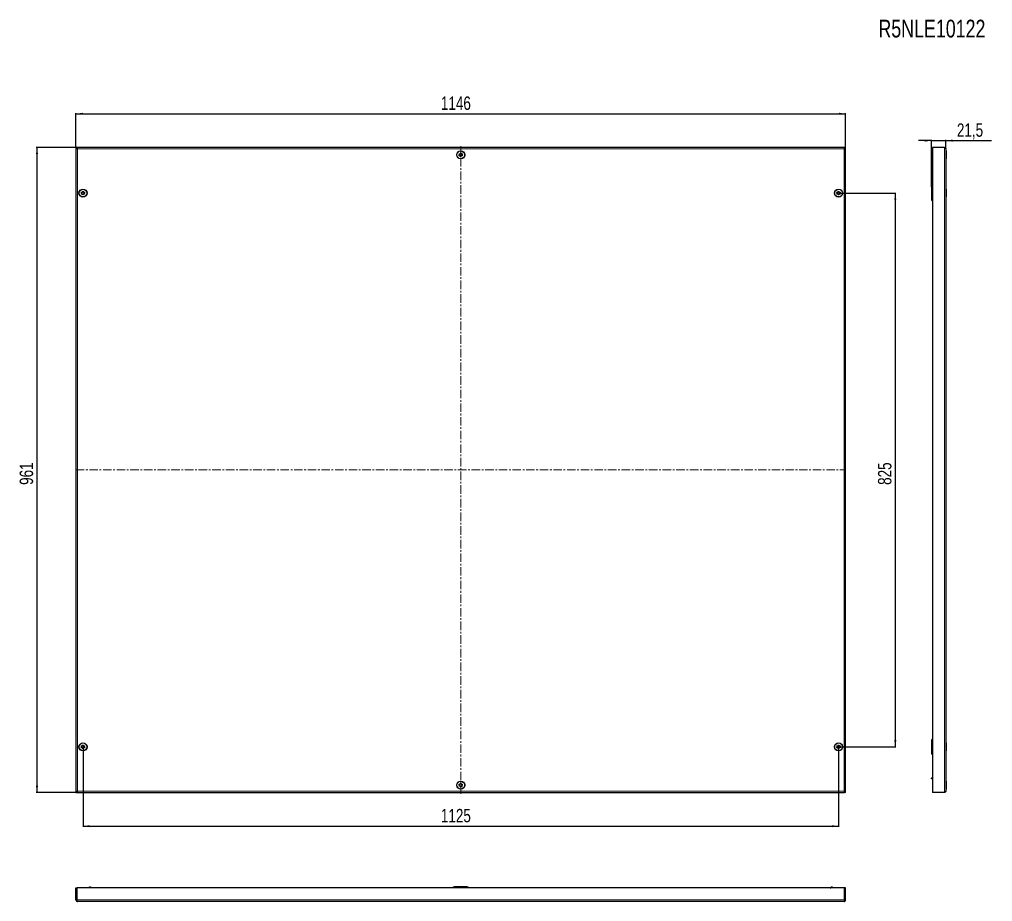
# Model space of a CAD drawing. Header units: millimetres. Extents: x -662 to 1946, y -353 to 961.
# Drawn here: x -662 to 787, y -353 to 961 of the extents above; entities that cross this region are included whole.
import ezdxf

# ---------------------------------------------------------------- set-up
doc = ezdxf.new("R2010")
doc.units = ezdxf.units.MM
doc.linetypes.add('CENTERX2', pattern=[20.32, 12.7, -2.54, 2.54, -2.54])
doc.layers.add('FORMAT', color=7, linetype='Continuous')
doc.styles.add('SLDTEXTSTYLE0', font='TXT', dxfattribs={"width": 0.75})
doc.dimstyles.new('SLDDIMSTYLE0', dxfattribs={"dimtxt": 20, "dimasz": 10, "dimexe": 0, "dimexo": 0.0625, "dimgap": 5, "dimtad": 2, "dimdec": 1, "dimrnd": 1e-09, "dimzin": 12, "dimdsep": 46, "dimtxsty": 'SLDTEXTSTYLE0', "dimsah": 1, "dimcen": 0.09, "dimadec": 0, "dimazin": 3, "dimtfac": 1, "dimtofl": 0, "dimtmove": 0, "dimatfit": 3, "dimfxl": 0, "dimfrac": 2, "dimtolj": 1, "dimtzin": 12, "dimarcsym": 0})
doc.dimstyles.new('SLDDIMSTYLE1', dxfattribs={"dimtxt": 20, "dimasz": 10, "dimexe": 0, "dimexo": 0.0625, "dimgap": 5, "dimtad": 2, "dimdec": 1, "dimrnd": 1e-09, "dimzin": 12, "dimdsep": 46, "dimtxsty": 'SLDTEXTSTYLE0', "dimsah": 1, "dimcen": 0.09, "dimadec": 0, "dimazin": 3, "dimtfac": 1, "dimtmove": 0, "dimatfit": 0, "dimfxl": 0, "dimfrac": 2, "dimtolj": 1, "dimtzin": 12, "dimarcsym": 0})

# ---------------------------------------------------------------- blocks, each defined once
blk = doc.blocks.new('_D')
at = {"layer": 'FORMAT'}
for p, q in [((-578, 770.6), (-578, 821.8)), ((-578, 820.8), (568, 820.8)), ((568, 770.6), (568, 821.8))]:
    blk.add_line(p, q, dxfattribs=at)
for points in [[(-578, 820.8), (-568, 819.2), (-568, 822.3)], [(568, 820.8), (558, 822.3), (558, 819.2)]]:
    blk.add_solid(points, dxfattribs=at)
at = {"layer": 'FORMAT', "insert": (-34.6, 846.5), "char_height": 20, "attachment_point": 1, "style": 'SLDTEXTSTYLE0'}
blk.add_mtext('1146', dxfattribs=at)
blk = doc.blocks.new('_D_1')
at = {"layer": 'FORMAT'}
for p, q in [((-576.3, 770.6), (-637, 770.6)), ((-636, 770.6), (-636, -190.4)), ((-576.3, -190.4), (-637, -190.4))]:
    blk.add_line(p, q, dxfattribs=at)
for points in [[(-636, 770.6), (-637.6, 760.6), (-634.5, 760.6)], [(-636, -190.4), (-634.5, -180.4), (-637.6, -180.4)]]:
    blk.add_solid(points, dxfattribs=at)
at = {"layer": 'FORMAT', "insert": (-661.8, 267.9), "char_height": 20, "attachment_point": 1, "rotation": 90, "style": 'SLDTEXTSTYLE0'}
blk.add_mtext('961', dxfattribs=at)
blk = doc.blocks.new('_D_2')
at = {"layer": 'FORMAT'}
for p, q in [((557.5, 702.6), (643, 702.6)), ((642, 702.6), (642, -122.4)), ((557.5, -122.4), (643, -122.4))]:
    blk.add_line(p, q, dxfattribs=at)
for points in [[(642, 702.6), (640.4, 692.6), (643.5, 692.6)], [(642, -122.4), (643.5, -112.4), (640.4, -112.4)]]:
    blk.add_solid(points, dxfattribs=at)
at = {"layer": 'FORMAT', "insert": (616.2, 267.9), "char_height": 20, "attachment_point": 1, "rotation": 90, "style": 'SLDTEXTSTYLE0'}
blk.add_mtext('825', dxfattribs=at)
blk = doc.blocks.new('_D_3')
at = {"layer": 'FORMAT'}
for p, q in [((-567.5, -122.4), (-567.5, -241.6)), ((557.5, -122.4), (557.5, -241.6)), ((-567.5, -240.6), (557.5, -240.6))]:
    blk.add_line(p, q, dxfattribs=at)
for points in [[(-567.5, -240.6), (-557.5, -242.1), (-557.5, -239)], [(557.5, -240.6), (547.5, -239), (547.5, -242.1)]]:
    blk.add_solid(points, dxfattribs=at)
at = {"layer": 'FORMAT', "insert": (-34.6, -214.8), "char_height": 20, "attachment_point": 1, "style": 'SLDTEXTSTYLE0'}
blk.add_mtext('1125', dxfattribs=at)
blk = doc.blocks.new('_D_4')
at = {"layer": 'FORMAT'}
for p, q in [((695.8, 780.8), (676.6, 780.8)), ((695.8, 712.1), (695.8, 781.8)), ((695.8, 780.8), (717.3, 780.8)), ((717.3, 768.5), (717.3, 781.8)), ((717.3, 780.8), (785.4, 780.8))]:
    blk.add_line(p, q, dxfattribs=at)
for points in [[(695.8, 780.8), (685.8, 782.3), (685.8, 779.2)], [(717.3, 780.8), (727.3, 779.2), (727.3, 782.3)]]:
    blk.add_solid(points, dxfattribs=at)
at = {"layer": 'FORMAT', "insert": (733.7, 806.5), "char_height": 20, "attachment_point": 1, "style": 'SLDTEXTSTYLE0'}
blk.add_mtext('21,5', dxfattribs=at)

msp = doc.modelspace()

# ---------------------------------------------------------------- linework, layer by layer
at = {"color": 7, "linetype": 'Continuous', "lineweight": 25}
for p, q in [((-578.02, 770.6), (-578.02, -190.4)), ((-578.02, 770.6), (-576.52, 770.6)), ((566.28, 770.6), (-576.32, 770.6)), ((-576.32, 769.48), (-576.32, 770.6)), ((566.28, 770.6), (566.28, 769.49)), ((567.98, 770.6), (566.48, 770.6)), ((567.98, -190.4), (567.98, 770.6)), ((697.33, 770.6), (697.33, -190.4)), ((715.23, 770.6), (697.33, 770.6)), ((717.33, 768.5), (717.33, -188.3)), ((717.58, 765.39), (717.33, 765.39)), ((717.33, 753.82), (717.58, 753.82)), ((717.58, 765.39), (717.58, 753.82)), ((695.83, 750.1), (697.33, 750.1)), ((695.83, 749.1), (695.83, 750.1)), ((695.83, 749.1), (696.83, 748.1)), ((697.33, 748.1), (696.83, 748.1)), ((695.83, 712.1), (695.83, 693.1)), ((717.59, 708.39), (717.33, 708.39)), ((717.33, 696.82), (717.59, 696.82)), ((717.59, 708.39), (717.59, 707.67)), ((717.59, 707.67), (717.59, 696.82)), ((695.83, -112.9), (695.83, -131.9)), ((717.59, -116.61), (717.33, -116.61)), ((717.33, -128.18), (717.59, -128.18)), ((717.59, -116.61), (717.59, -128.18)), ((696.83, -167.9), (695.83, -168.9)), ((695.83, -169.9), (695.83, -168.9)), ((697.33, -169.9), (695.83, -169.9)), ((696.83, -167.9), (697.33, -167.9)), ((717.58, -173.61), (717.33, -173.61)), ((717.58, -173.61), (717.58, -174.66)), ((717.33, -185.18), (717.58, -185.18)), ((717.58, -174.66), (717.58, -185.18)), ((-578.02, -190.4), (-576.52, -190.4)), ((-576.32, -189.29), (-576.32, -190.4)), ((-576.32, -190.4), (566.28, -190.4)), ((566.28, -190.4), (566.28, -189.28)), ((567.98, -190.4), (566.48, -190.4)), ((715.23, -190.4), (697.33, -190.4)), ((-578.02, -332.56), (-576.52, -332.56)), ((-578.02, -350.46), (-578.02, -332.56)), ((-576.52, -350.46), (-576.52, -332.56)), ((566.28, -332.56), (-576.32, -332.56)), ((-576.32, -350.46), (-576.32, -332.56)), ((-558.02, -331.06), (-557.02, -331.06)), ((-558.02, -332.56), (-558.02, -331.06)), ((-556.02, -332.06), (-557.02, -331.06)), ((-555.52, -332.06), (-556.02, -332.06)), ((-556.02, -332.06), (-556.02, -332.56)), ((4.48, -331.06), (-14.52, -331.06)), ((545.48, -332.06), (545.98, -332.06)), ((546.98, -331.06), (545.98, -332.06)), ((545.98, -332.56), (545.98, -332.06)), ((546.98, -331.06), (547.98, -331.06)), ((547.98, -331.06), (547.98, -332.56)), ((566.28, -350.46), (566.28, -332.56)), ((567.98, -332.56), (566.48, -332.56)), ((566.48, -350.46), (566.48, -332.56)), ((567.98, -350.46), (567.98, -332.56)), ((-578.02, -350.46), (-576.52, -350.46)), ((565.88, -352.56), (-575.92, -352.56)), ((-573.31, -352.56), (-573.31, -352.82)), ((-570.31, -352.82), (-573.31, -352.82)), ((-561.74, -352.82), (-570.31, -352.82)), ((-561.74, -352.82), (-561.74, -352.56)), ((-10.81, -352.56), (-10.81, -352.81)), ((-1.7, -352.81), (-10.81, -352.81)), ((0.76, -352.81), (-1.7, -352.81)), ((0.76, -352.81), (0.76, -352.56)), ((551.69, -352.56), (551.69, -352.82)), ((563.26, -352.82), (551.69, -352.82)), ((563.26, -352.82), (563.26, -352.56)), ((567.98, -350.46), (566.48, -350.46))]:
    msp.add_line(p, q, dxfattribs=at)
at = {"color": 8, "linetype": 'Continuous', "lineweight": 18}
for p, q in [((565.88, 768.5), (-575.92, 768.5)), ((-575.92, 768.5), (-575.92, -188.3)), ((565.88, -188.3), (565.88, 768.5)), ((715.23, 770.6), (715.23, -190.4)), ((-575.92, -188.3), (565.88, -188.3)), ((566.28, -350.46), (-576.32, -350.46))]:
    msp.add_line(p, q, dxfattribs=at)
at = {"color": 7, "linetype": 'Continuous', "lineweight": 25}
for centre, radius in [((-5.02, 759.6), 6), ((-5.02, 759.6), 5.79), ((-5.02, 759.6), 1.85), ((-567.52, 702.6), 6), ((-567.52, 702.6), 5.78), ((-567.52, 702.6), 1.85), ((557.48, 702.6), 6), ((557.48, 702.6), 5.78), ((557.48, 702.6), 1.85), ((-567.52, -122.4), 6), ((-567.52, -122.4), 5.79), ((-567.52, -122.4), 1.85), ((557.48, -122.4), 6), ((557.48, -122.4), 5.79), ((557.48, -122.4), 1.85), ((-5.02, -179.4), 6), ((-5.02, -179.4), 5.79), ((-5.02, -179.4), 1.85)]:
    msp.add_circle(centre, radius, dxfattribs=at)
for centre, start, end in [((698.83, 712.1), 120, 180), ((698.83, 693.1), 180, 240), ((698.83, -112.9), 120, 180), ((698.83, -131.9), 180, 240), ((-14.52, -334.06), 90, 150), ((4.48, -334.06), 30, 90)]:
    msp.add_arc(centre, 3, start, end, dxfattribs=at)
for points, knots in [([(-578.02, 770.6), (-577.99, 770.42), (-577.92, 770.07), (-577.42, 769.53), (-576.72, 769.01), (-576.18, 768.67), (-575.92, 768.5)], [0, 0, 0, 0, 0.2547568, 0.5096489, 0.7645419, 1, 1, 1, 1]), ([(-576.52, 770.6), (-576.51, 770.42), (-576.49, 770.06), (-576.3, 769.36), (-576.07, 768.84), (-575.92, 768.5)], [0, 0, 0, 0, 0.25987754, 0.51973907, 1, 1, 1, 1]), ([(565.88, 768.5), (566.16, 768.68), (566.72, 769.04), (567.42, 769.57), (567.89, 770.09), (567.95, 770.44), (567.98, 770.6)], [0, 0, 0, 0, 0.2547527, 0.5096447, 0.7645377, 1, 1, 1, 1]), ([(565.88, 768.5), (565.96, 768.68), (566.12, 769.05), (566.39, 769.74), (566.44, 770.26), (566.48, 770.6)], [0, 0, 0, 0, 0.2598775, 0.5197391, 1, 1, 1, 1]), ([(715.23, 770.6), (715.51, 770.42), (716.07, 770.07), (716.77, 769.53), (717.24, 769.01), (717.3, 768.67), (717.33, 768.5)], [0, 0, 0, 0, 0.2547568, 0.5096489, 0.7645419, 1, 1, 1, 1]), ([(-2.73, 757.99), (-2.72, 758.01), (-2.71, 758.03), (-2.72, 758.09), (-2.76, 758.23), (-2.94, 758.57), (-3.18, 759.05), (-3.16, 759.68), (-2.89, 760.12), (-2.65, 760.43), (-2.51, 760.63), (-2.48, 760.72), (-2.48, 760.76), (-2.49, 760.79), (-2.51, 760.82), (-2.57, 760.85), (-2.84, 760.89), (-3.31, 760.89), (-4, 761.05), (-4.4, 761.65), (-4.56, 762.1), (-4.69, 762.33), (-4.74, 762.38), (-4.77, 762.39), (-4.8, 762.39), (-4.83, 762.38), (-4.87, 762.35), (-4.93, 762.29), (-5.06, 762.11), (-5.26, 761.79), (-5.58, 761.38), (-6.17, 761.14), (-6.7, 761.21), (-7.09, 761.26), (-7.24, 761.25), (-7.29, 761.23), (-7.32, 761.21), (-7.33, 761.17), (-7.33, 761.11), (-7.29, 760.97), (-7.11, 760.63), (-6.86, 760.15), (-6.89, 759.52), (-7.16, 759.08), (-7.4, 758.77), (-7.53, 758.57), (-7.57, 758.48), (-7.57, 758.44), (-7.56, 758.41), (-7.53, 758.38), (-7.47, 758.35), (-7.21, 758.31), (-6.73, 758.31), (-6.04, 758.15), (-5.65, 757.55), (-5.49, 757.11), (-5.36, 756.87), (-5.31, 756.82), (-5.28, 756.81), (-5.24, 756.81), (-5.21, 756.82), (-5.18, 756.85), (-5.12, 756.91), (-4.99, 757.09), (-4.78, 757.42), (-4.46, 757.82), (-3.88, 758.06), (-3.34, 757.99), (-2.95, 757.94), (-2.8, 757.95), (-2.75, 757.97), (-2.74, 757.99), (-2.73, 757.99)], [0, 0, 0, 0, 0.0020087, 0.00442, 0.0093647, 0.0255282, 0.0677053, 0.0957862, 0.1246456, 0.1503415, 0.1605194, 0.1633943, 0.1656965, 0.1672448, 0.1688741, 0.1707699, 0.1786058, 0.2119941, 0.2499945, 0.2879948, 0.3213831, 0.329219, 0.3311148, 0.3327441, 0.3342924, 0.3362166, 0.3385353, 0.3413178, 0.349662, 0.3753578, 0.4042173, 0.4322982, 0.4744753, 0.4906388, 0.4966691, 0.49844, 0.5, 0.5020087, 0.50442, 0.5093647, 0.5255282, 0.5677053, 0.5957862, 0.6246456, 0.6503415, 0.6605194, 0.6633943, 0.6656965, 0.6672448, 0.6688741, 0.6707699, 0.6786058, 0.7119941, 0.7499945, 0.7879948, 0.8213831, 0.829219, 0.8311148, 0.8327441, 0.8342924, 0.8362166, 0.8385353, 0.8413178, 0.849662, 0.8753578, 0.9042173, 0.9322982, 0.9744753, 0.9906388, 0.9966691, 0.99844, 1, 1, 1, 1]), ([(-565.07, 703.95), (-565.08, 703.96), (-565.09, 703.98), (-565.15, 704), (-565.29, 704.03), (-565.68, 704.02), (-566.22, 704.01), (-566.77, 704.31), (-567.05, 704.75), (-567.22, 705.1), (-567.34, 705.31), (-567.4, 705.38), (-567.44, 705.4), (-567.48, 705.4), (-567.51, 705.39), (-567.56, 705.35), (-567.72, 705.13), (-567.92, 704.7), (-568.38, 704.16), (-569.08, 704.07), (-569.56, 704.12), (-569.82, 704.11), (-569.89, 704.08), (-569.91, 704.06), (-569.93, 704.03), (-569.93, 703.99), (-569.92, 703.95), (-569.9, 703.87), (-569.79, 703.67), (-569.59, 703.35), (-569.37, 702.88), (-569.41, 702.25), (-569.71, 701.8), (-569.92, 701.47), (-569.98, 701.34), (-569.99, 701.28), (-569.98, 701.25), (-569.95, 701.22), (-569.9, 701.2), (-569.75, 701.17), (-569.37, 701.18), (-568.83, 701.19), (-568.27, 700.89), (-567.99, 700.45), (-567.82, 700.1), (-567.7, 699.89), (-567.64, 699.82), (-567.6, 699.8), (-567.57, 699.8), (-567.54, 699.81), (-567.48, 699.85), (-567.33, 700.07), (-567.12, 700.5), (-566.67, 701.04), (-565.96, 701.13), (-565.49, 701.08), (-565.22, 701.09), (-565.15, 701.12), (-565.13, 701.14), (-565.12, 701.17), (-565.11, 701.21), (-565.12, 701.25), (-565.15, 701.33), (-565.25, 701.53), (-565.46, 701.85), (-565.67, 702.32), (-565.64, 702.95), (-565.34, 703.4), (-565.12, 703.73), (-565.06, 703.86), (-565.06, 703.92), (-565.07, 703.94), (-565.07, 703.95)], [0, 0, 0, 0, 0.0020087, 0.00442, 0.0093647, 0.0255282, 0.0677053, 0.0957862, 0.1246456, 0.1503415, 0.1605194, 0.1633943, 0.1656965, 0.1672448, 0.1688741, 0.1707699, 0.1786058, 0.2119941, 0.2499945, 0.2879948, 0.3213831, 0.329219, 0.3311148, 0.3327441, 0.3342924, 0.3362166, 0.3385353, 0.3413178, 0.349662, 0.3753578, 0.4042173, 0.4322982, 0.4744753, 0.4906388, 0.4966691, 0.49844, 0.5, 0.5020087, 0.50442, 0.5093647, 0.5255282, 0.5677053, 0.5957862, 0.6246456, 0.6503415, 0.6605194, 0.6633943, 0.6656965, 0.6672448, 0.6688741, 0.6707699, 0.6786058, 0.7119941, 0.7499945, 0.7879948, 0.8213831, 0.829219, 0.8311148, 0.8327441, 0.8342924, 0.8362166, 0.8385353, 0.8413178, 0.849662, 0.8753578, 0.9042173, 0.9322982, 0.9744753, 0.9906388, 0.9966691, 0.99844, 1, 1, 1, 1]), ([(555.03, 703.95), (555.02, 703.94), (555.01, 703.91), (555.02, 703.85), (555.08, 703.72), (555.29, 703.4), (555.59, 702.95), (555.63, 702.32), (555.41, 701.85), (555.21, 701.52), (555.09, 701.31), (555.07, 701.21), (555.07, 701.17), (555.09, 701.14), (555.11, 701.12), (555.18, 701.09), (555.44, 701.08), (555.92, 701.13), (556.62, 701.04), (557.08, 700.5), (557.28, 700.07), (557.44, 699.85), (557.49, 699.81), (557.52, 699.8), (557.56, 699.8), (557.59, 699.82), (557.62, 699.85), (557.67, 699.91), (557.78, 700.11), (557.95, 700.45), (558.23, 700.89), (558.78, 701.19), (559.32, 701.18), (559.71, 701.17), (559.86, 701.2), (559.91, 701.23), (559.93, 701.25), (559.94, 701.29), (559.93, 701.35), (559.88, 701.48), (559.66, 701.8), (559.36, 702.25), (559.33, 702.88), (559.54, 703.35), (559.75, 703.68), (559.86, 703.89), (559.89, 703.99), (559.89, 704.03), (559.87, 704.06), (559.85, 704.08), (559.78, 704.11), (559.51, 704.12), (559.04, 704.07), (558.33, 704.16), (557.88, 704.7), (557.67, 705.13), (557.52, 705.35), (557.46, 705.39), (557.43, 705.4), (557.4, 705.4), (557.37, 705.38), (557.34, 705.35), (557.28, 705.29), (557.17, 705.09), (557.01, 704.75), (556.73, 704.31), (556.17, 704.01), (555.63, 704.02), (555.24, 704.03), (555.09, 704), (555.04, 703.97), (555.03, 703.96), (555.03, 703.95)], [0, 0, 0, 0, 0.0020087, 0.00442, 0.0093647, 0.0255282, 0.0677053, 0.0957862, 0.1246456, 0.1503415, 0.1605194, 0.1633943, 0.1656965, 0.1672448, 0.1688741, 0.1707699, 0.1786058, 0.2119941, 0.2499945, 0.2879948, 0.3213831, 0.329219, 0.3311148, 0.3327441, 0.3342924, 0.3362166, 0.3385353, 0.3413178, 0.349662, 0.3753578, 0.4042173, 0.4322982, 0.4744753, 0.4906388, 0.4966691, 0.49844, 0.5, 0.5020087, 0.50442, 0.5093647, 0.5255282, 0.5677053, 0.5957862, 0.6246456, 0.6503415, 0.6605194, 0.6633943, 0.6656965, 0.6672448, 0.6688741, 0.6707699, 0.6786058, 0.7119941, 0.7499945, 0.7879948, 0.8213831, 0.829219, 0.8311148, 0.8327441, 0.8342924, 0.8362166, 0.8385353, 0.8413178, 0.849662, 0.8753578, 0.9042173, 0.9322982, 0.9744753, 0.9906388, 0.9966691, 0.99844, 1, 1, 1, 1]), ([(-565.07, -123.75), (-565.06, -123.74), (-565.06, -123.71), (-565.07, -123.65), (-565.12, -123.52), (-565.34, -123.2), (-565.64, -122.75), (-565.67, -122.12), (-565.46, -121.65), (-565.25, -121.32), (-565.14, -121.11), (-565.11, -121.01), (-565.11, -120.97), (-565.13, -120.94), (-565.15, -120.92), (-565.22, -120.89), (-565.49, -120.88), (-565.96, -120.93), (-566.67, -120.84), (-567.12, -120.3), (-567.33, -119.87), (-567.48, -119.65), (-567.54, -119.61), (-567.57, -119.6), (-567.6, -119.6), (-567.63, -119.62), (-567.66, -119.65), (-567.72, -119.71), (-567.83, -119.91), (-567.99, -120.25), (-568.27, -120.69), (-568.83, -120.99), (-569.37, -120.98), (-569.76, -120.97), (-569.91, -121), (-569.96, -121.03), (-569.98, -121.05), (-569.99, -121.09), (-569.98, -121.14), (-569.92, -121.28), (-569.71, -121.6), (-569.41, -122.05), (-569.37, -122.68), (-569.59, -123.15), (-569.79, -123.48), (-569.91, -123.69), (-569.93, -123.79), (-569.93, -123.83), (-569.91, -123.86), (-569.89, -123.88), (-569.82, -123.91), (-569.56, -123.92), (-569.08, -123.87), (-568.38, -123.96), (-567.92, -124.5), (-567.72, -124.93), (-567.56, -125.15), (-567.51, -125.19), (-567.48, -125.2), (-567.44, -125.2), (-567.41, -125.18), (-567.38, -125.15), (-567.33, -125.09), (-567.22, -124.89), (-567.05, -124.55), (-566.77, -124.11), (-566.22, -123.81), (-565.68, -123.82), (-565.28, -123.83), (-565.14, -123.8), (-565.09, -123.77), (-565.07, -123.76), (-565.07, -123.75)], [0, 0, 0, 0, 0.0020087, 0.00442, 0.0093647, 0.0255282, 0.0677053, 0.0957862, 0.1246456, 0.1503415, 0.1605194, 0.1633943, 0.1656965, 0.1672448, 0.1688741, 0.1707699, 0.1786058, 0.2119941, 0.2499945, 0.2879948, 0.3213831, 0.329219, 0.3311148, 0.3327441, 0.3342924, 0.3362166, 0.3385353, 0.3413178, 0.349662, 0.3753578, 0.4042173, 0.4322982, 0.4744753, 0.4906388, 0.4966691, 0.49844, 0.5, 0.5020087, 0.50442, 0.5093647, 0.5255282, 0.5677053, 0.5957862, 0.6246456, 0.6503415, 0.6605194, 0.6633943, 0.6656965, 0.6672448, 0.6688741, 0.6707699, 0.6786058, 0.7119941, 0.7499945, 0.7879948, 0.8213831, 0.829219, 0.8311148, 0.8327441, 0.8342924, 0.8362166, 0.8385353, 0.8413178, 0.849662, 0.8753578, 0.9042173, 0.9322982, 0.9744753, 0.9906388, 0.9966691, 0.99844, 1, 1, 1, 1]), ([(555.03, -123.75), (555.03, -123.76), (555.05, -123.78), (555.1, -123.8), (555.25, -123.83), (555.63, -123.82), (556.17, -123.81), (556.73, -124.11), (557.01, -124.55), (557.18, -124.9), (557.3, -125.11), (557.36, -125.18), (557.4, -125.2), (557.43, -125.2), (557.46, -125.19), (557.52, -125.15), (557.67, -124.93), (557.88, -124.5), (558.33, -123.96), (559.04, -123.87), (559.51, -123.92), (559.78, -123.91), (559.85, -123.88), (559.87, -123.86), (559.88, -123.83), (559.89, -123.79), (559.88, -123.75), (559.85, -123.67), (559.75, -123.47), (559.54, -123.15), (559.33, -122.68), (559.36, -122.05), (559.66, -121.6), (559.88, -121.27), (559.94, -121.14), (559.94, -121.08), (559.93, -121.05), (559.91, -121.02), (559.85, -121), (559.71, -120.97), (559.32, -120.98), (558.78, -120.99), (558.23, -120.69), (557.95, -120.25), (557.78, -119.9), (557.66, -119.69), (557.6, -119.62), (557.56, -119.6), (557.52, -119.6), (557.49, -119.61), (557.44, -119.65), (557.28, -119.87), (557.08, -120.3), (556.62, -120.84), (555.92, -120.93), (555.44, -120.88), (555.18, -120.89), (555.11, -120.92), (555.09, -120.94), (555.07, -120.97), (555.07, -121.01), (555.08, -121.05), (555.1, -121.13), (555.21, -121.33), (555.41, -121.65), (555.63, -122.12), (555.59, -122.75), (555.29, -123.2), (555.08, -123.53), (555.02, -123.66), (555.01, -123.72), (555.02, -123.74), (555.03, -123.75)], [0, 0, 0, 0, 0.0020087, 0.00442, 0.0093647, 0.0255282, 0.0677053, 0.0957862, 0.1246456, 0.1503415, 0.1605194, 0.1633943, 0.1656965, 0.1672448, 0.1688741, 0.1707699, 0.1786058, 0.2119941, 0.2499945, 0.2879948, 0.3213831, 0.329219, 0.3311148, 0.3327441, 0.3342924, 0.3362166, 0.3385353, 0.3413178, 0.349662, 0.3753578, 0.4042173, 0.4322982, 0.4744753, 0.4906388, 0.4966691, 0.49844, 0.5, 0.5020087, 0.50442, 0.5093647, 0.5255282, 0.5677053, 0.5957862, 0.6246456, 0.6503415, 0.6605194, 0.6633943, 0.6656965, 0.6672448, 0.6688741, 0.6707699, 0.6786058, 0.7119941, 0.7499945, 0.7879948, 0.8213831, 0.829219, 0.8311148, 0.8327441, 0.8342924, 0.8362166, 0.8385353, 0.8413178, 0.849662, 0.8753578, 0.9042173, 0.9322982, 0.9744753, 0.9906388, 0.9966691, 0.99844, 1, 1, 1, 1]), ([(-2.73, -177.79), (-2.74, -177.78), (-2.76, -177.76), (-2.81, -177.75), (-2.96, -177.74), (-3.34, -177.79), (-3.88, -177.86), (-4.46, -177.62), (-4.78, -177.21), (-4.99, -176.88), (-5.13, -176.69), (-5.2, -176.63), (-5.24, -176.61), (-5.28, -176.61), (-5.31, -176.62), (-5.36, -176.67), (-5.49, -176.9), (-5.65, -177.35), (-6.04, -177.95), (-6.73, -178.11), (-7.21, -178.11), (-7.47, -178.15), (-7.53, -178.18), (-7.56, -178.21), (-7.57, -178.24), (-7.57, -178.27), (-7.55, -178.31), (-7.52, -178.39), (-7.39, -178.58), (-7.16, -178.88), (-6.89, -179.32), (-6.86, -179.95), (-7.11, -180.43), (-7.29, -180.78), (-7.33, -180.92), (-7.33, -180.98), (-7.32, -181.01), (-7.29, -181.03), (-7.23, -181.05), (-7.09, -181.06), (-6.7, -181.01), (-6.17, -180.94), (-5.58, -181.18), (-5.26, -181.58), (-5.05, -181.92), (-4.91, -182.11), (-4.84, -182.17), (-4.8, -182.19), (-4.77, -182.19), (-4.74, -182.18), (-4.69, -182.13), (-4.56, -181.89), (-4.4, -181.45), (-4, -180.85), (-3.31, -180.69), (-2.84, -180.69), (-2.57, -180.65), (-2.51, -180.62), (-2.49, -180.59), (-2.48, -180.56), (-2.48, -180.53), (-2.49, -180.49), (-2.53, -180.41), (-2.65, -180.22), (-2.89, -179.92), (-3.15, -179.48), (-3.18, -178.85), (-2.93, -178.37), (-2.76, -178.02), (-2.71, -177.88), (-2.71, -177.82), (-2.72, -177.8), (-2.73, -177.79)], [0, 0, 0, 0, 0.0020087, 0.00442, 0.0093647, 0.0255282, 0.0677053, 0.0957862, 0.1246456, 0.1503415, 0.1605194, 0.1633943, 0.1656965, 0.1672448, 0.1688741, 0.1707699, 0.1786058, 0.2119941, 0.2499945, 0.2879948, 0.3213831, 0.329219, 0.3311148, 0.3327441, 0.3342924, 0.3362166, 0.3385353, 0.3413178, 0.349662, 0.3753578, 0.4042173, 0.4322982, 0.4744753, 0.4906388, 0.4966691, 0.49844, 0.5, 0.5020087, 0.50442, 0.5093647, 0.5255282, 0.5677053, 0.5957862, 0.6246456, 0.6503415, 0.6605194, 0.6633943, 0.6656965, 0.6672448, 0.6688741, 0.6707699, 0.6786058, 0.7119941, 0.7499945, 0.7879948, 0.8213831, 0.829219, 0.8311148, 0.8327441, 0.8342924, 0.8362166, 0.8385353, 0.8413178, 0.849662, 0.8753578, 0.9042173, 0.9322982, 0.9744753, 0.9906388, 0.9966691, 0.99844, 1, 1, 1, 1]), ([(567.98, -190.4), (567.95, -190.22), (567.88, -189.86), (567.38, -189.33), (566.68, -188.81), (566.14, -188.46), (565.88, -188.3)], [0, 0, 0, 0, 0.2547568, 0.5096489, 0.7645419, 1, 1, 1, 1]), ([(566.48, -190.4), (566.47, -190.22), (566.45, -189.85), (566.26, -189.16), (566.03, -188.64), (565.88, -188.3)], [0, 0, 0, 0, 0.2598775, 0.5197391, 1, 1, 1, 1]), ([(-556.02, -332.06), (-556, -332.16), (-555.97, -332.32), (-555.72, -332.49), (-555.61, -332.56)], [0, 0, 0, 0, 0.57413014, 1, 1, 1, 1]), ([(-555.52, -332.06), (-555.5, -332.16), (-555.47, -332.32), (-555.32, -332.48), (-555.24, -332.55), (-555.23, -332.56)], [0, 0, 0, 0, 0.6029704, 0.9179315, 1, 1, 1, 1]), ([(545.17, -332.56), (545.24, -332.5), (545.37, -332.39), (545.46, -332.22), (545.47, -332.12), (545.48, -332.06)], [0, 0, 0, 0, 0.3603654, 0.6750686, 1, 1, 1, 1]), ([(545.57, -332.56), (545.65, -332.51), (545.89, -332.36), (545.97, -332.19), (545.98, -332.08), (545.98, -332.06)], [0, 0, 0, 0, 0.3313457, 0.9052264, 1, 1, 1, 1]), ([(-578.02, -350.46), (-577.99, -350.74), (-577.92, -351.3), (-577.42, -352.01), (-576.72, -352.48), (-576.18, -352.53), (-575.92, -352.56)], [0, 0, 0, 0, 0.2547568, 0.5096489, 0.7645419, 1, 1, 1, 1]), ([(-576.52, -350.46), (-576.51, -350.54), (-576.49, -350.7), (-576.39, -350.89), (-576.29, -350.92), (-576.26, -350.93)], [0, 0, 0, 0, 0.4327963, 0.8655659, 1, 1, 1, 1]), ([(565.88, -352.56), (566.16, -352.53), (566.72, -352.46), (567.42, -351.96), (567.89, -351.26), (567.95, -350.72), (567.98, -350.46)], [0, 0, 0, 0, 0.2547527, 0.5096447, 0.7645377, 1, 1, 1, 1]), ([(566.22, -350.94), (566.25, -350.92), (566.42, -350.82), (566.45, -350.62), (566.48, -350.46)], [0, 0, 0, 0, 0.2077128, 1, 1, 1, 1])]:
    msp.add_open_spline(points, degree=3, knots=knots, dxfattribs=at)
for points in [[(-575.92, 768.5), (-575.96, 768.78), (-576.02, 769.33), (-576.12, 770.02), (-576.22, 770.51), (-576.29, 770.57), (-576.32, 770.6)], [(566.28, 770.6), (566.24, 770.57), (566.18, 770.51), (566.08, 770.02), (565.98, 769.33), (565.91, 768.78), (565.88, 768.5)], [(-575.92, -188.3), (-576.2, -188.47), (-576.75, -188.82), (-577.44, -189.35), (-577.93, -189.87), (-577.99, -190.22), (-578.02, -190.4)], [(-575.92, -188.3), (-576.08, -188.65), (-576.41, -189.35), (-576.48, -190.05), (-576.52, -190.4)], [(-576.32, -190.4), (-576.29, -190.37), (-576.22, -190.3), (-576.12, -189.82), (-576.02, -189.13), (-575.96, -188.57), (-575.92, -188.3)], [(565.88, -188.3), (565.91, -188.57), (565.98, -189.13), (566.08, -189.82), (566.18, -190.3), (566.24, -190.37), (566.28, -190.4)], [(717.33, -188.3), (717.3, -188.47), (717.23, -188.82), (716.75, -189.35), (716.05, -189.87), (715.5, -190.22), (715.23, -190.4)], [(-575.92, -352.56), (-575.96, -352.53), (-576.02, -352.47), (-576.12, -351.98), (-576.22, -351.29), (-576.29, -350.74), (-576.32, -350.46)], [(566.28, -350.46), (566.24, -350.74), (566.18, -351.29), (566.08, -351.98), (565.98, -352.47), (565.91, -352.53), (565.88, -352.56)]]:
    msp.add_open_spline(points, degree=3, dxfattribs=at)
at = {"layer": 'FORMAT', "linetype": 'CENTERX2', "lineweight": 18}
for p, q in [((-5.02, -192.4), (-5.02, 772.6)), ((-578.32, 290.1), (568.28, 290.1))]:
    msp.add_line(p, q, dxfattribs=at)

# ---------------------------------------------------------------- texts
at = {"layer": 'FORMAT', "insert": (616.82, 960.89), "char_height": 26.458, "attachment_point": 1, "style": 'SLDTEXTSTYLE0'}
msp.add_mtext('R5NLE10122', dxfattribs=at)

# ---------------------------------------------------------------- dimensions: what is measured, and where the dimension line sits
at = {"layer": 'FORMAT'}
for base, p1, p2, dimstyle, picture, middle in [((567.98, 820.77), (-578.02, 770.6), (567.98, 770.6), 'SLDDIMSTYLE0', '_D', (-5.02, 820.77)), ((717.33, 780.77), (695.83, 712.1), (717.33, 768.5), 'SLDDIMSTYLE1', '_D_4', (759.59, 780.77)), ((557.48, -240.57), (-567.52, -122.4), (557.48, -122.4), 'SLDDIMSTYLE0', '_D_3', (-5.02, -240.57))]:
    dim = msp.add_linear_dim(base=base, p1=p1, p2=p2, dimstyle=dimstyle, dxfattribs=at)
    dim.commit()
    dim.dimension.update_dxf_attribs({"geometry": picture, "text_midpoint": middle, "dimtype": 160})
for base, p1, p2, picture, middle in [((-636.03, -190.4), (-576.32, 770.6), (-576.32, -190.4), '_D_1', (-636.03, 290.1)), ((641.98, -122.4), (557.48, 702.6), (557.48, -122.4), '_D_2', (641.98, 290.1))]:
    dim = msp.add_linear_dim(base=base, p1=p1, p2=p2, angle=90, dimstyle='SLDDIMSTYLE0', dxfattribs=at)
    dim.commit()
    dim.dimension.update_dxf_attribs({"geometry": picture, "text_midpoint": middle, "dimtype": 160})

doc.saveas('drawing.dxf')
